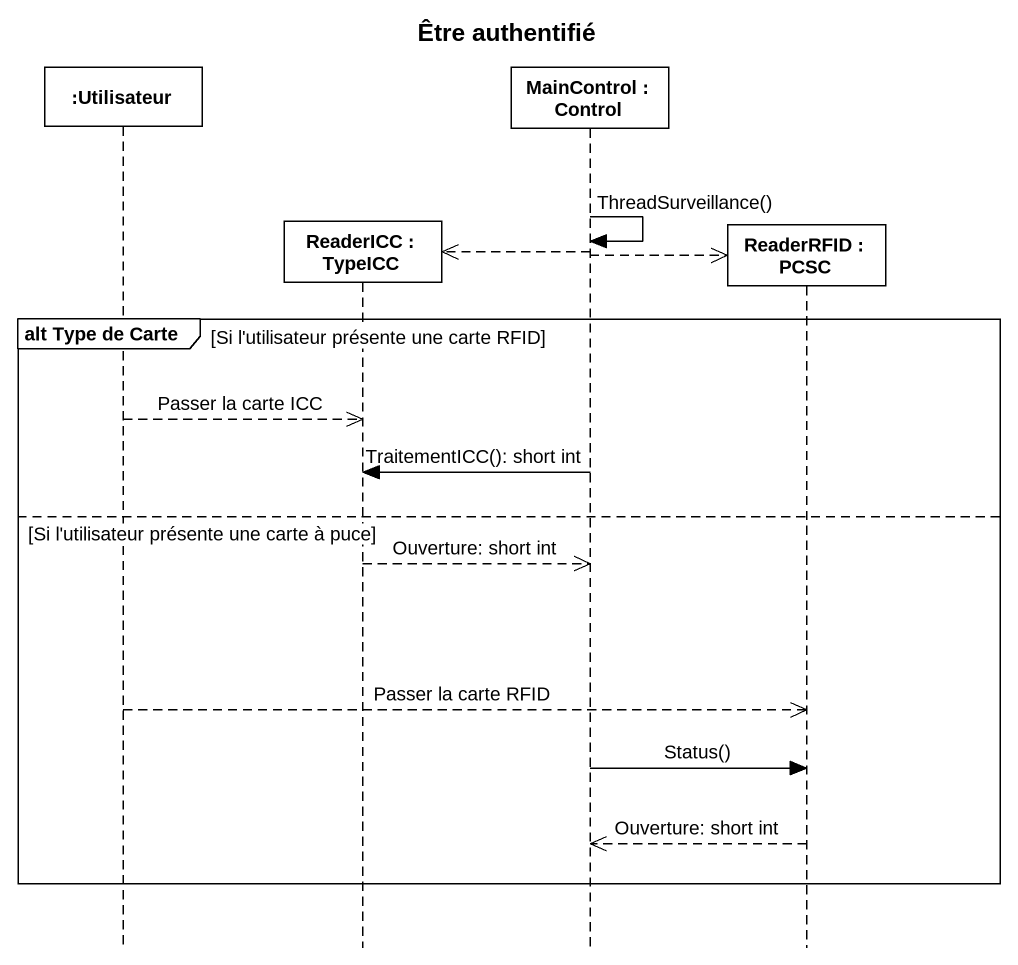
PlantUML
@startuml
title Être authentifié
hide footbox
participant ":Utilisateur" as Utilisateur
participant "ReaderICC : TypeICC" as ReaderICC
participant "MainControl : Control" as MainControl
participant "ReaderRFID : PCSC" as ReaderRFID

MainControl -> MainControl : ThreadSurveillance()
MainControl -->> ReaderICC **
MainControl -->> ReaderRFID **
group alt Type de Carte [Si l'utilisateur présente une carte RFID]
  Utilisateur -->> ReaderICC : Passer la carte ICC
  MainControl -> ReaderICC : TraitementICC(): short int
else Si l'utilisateur présente une carte à puce
  ReaderICC -->> MainControl : Ouverture: short int
  Utilisateur -->> ReaderRFID : Passer la carte RFID
  MainControl -> ReaderRFID : Status()
  ReaderRFID -->> MainControl : Ouverture: short int
end
@enduml
